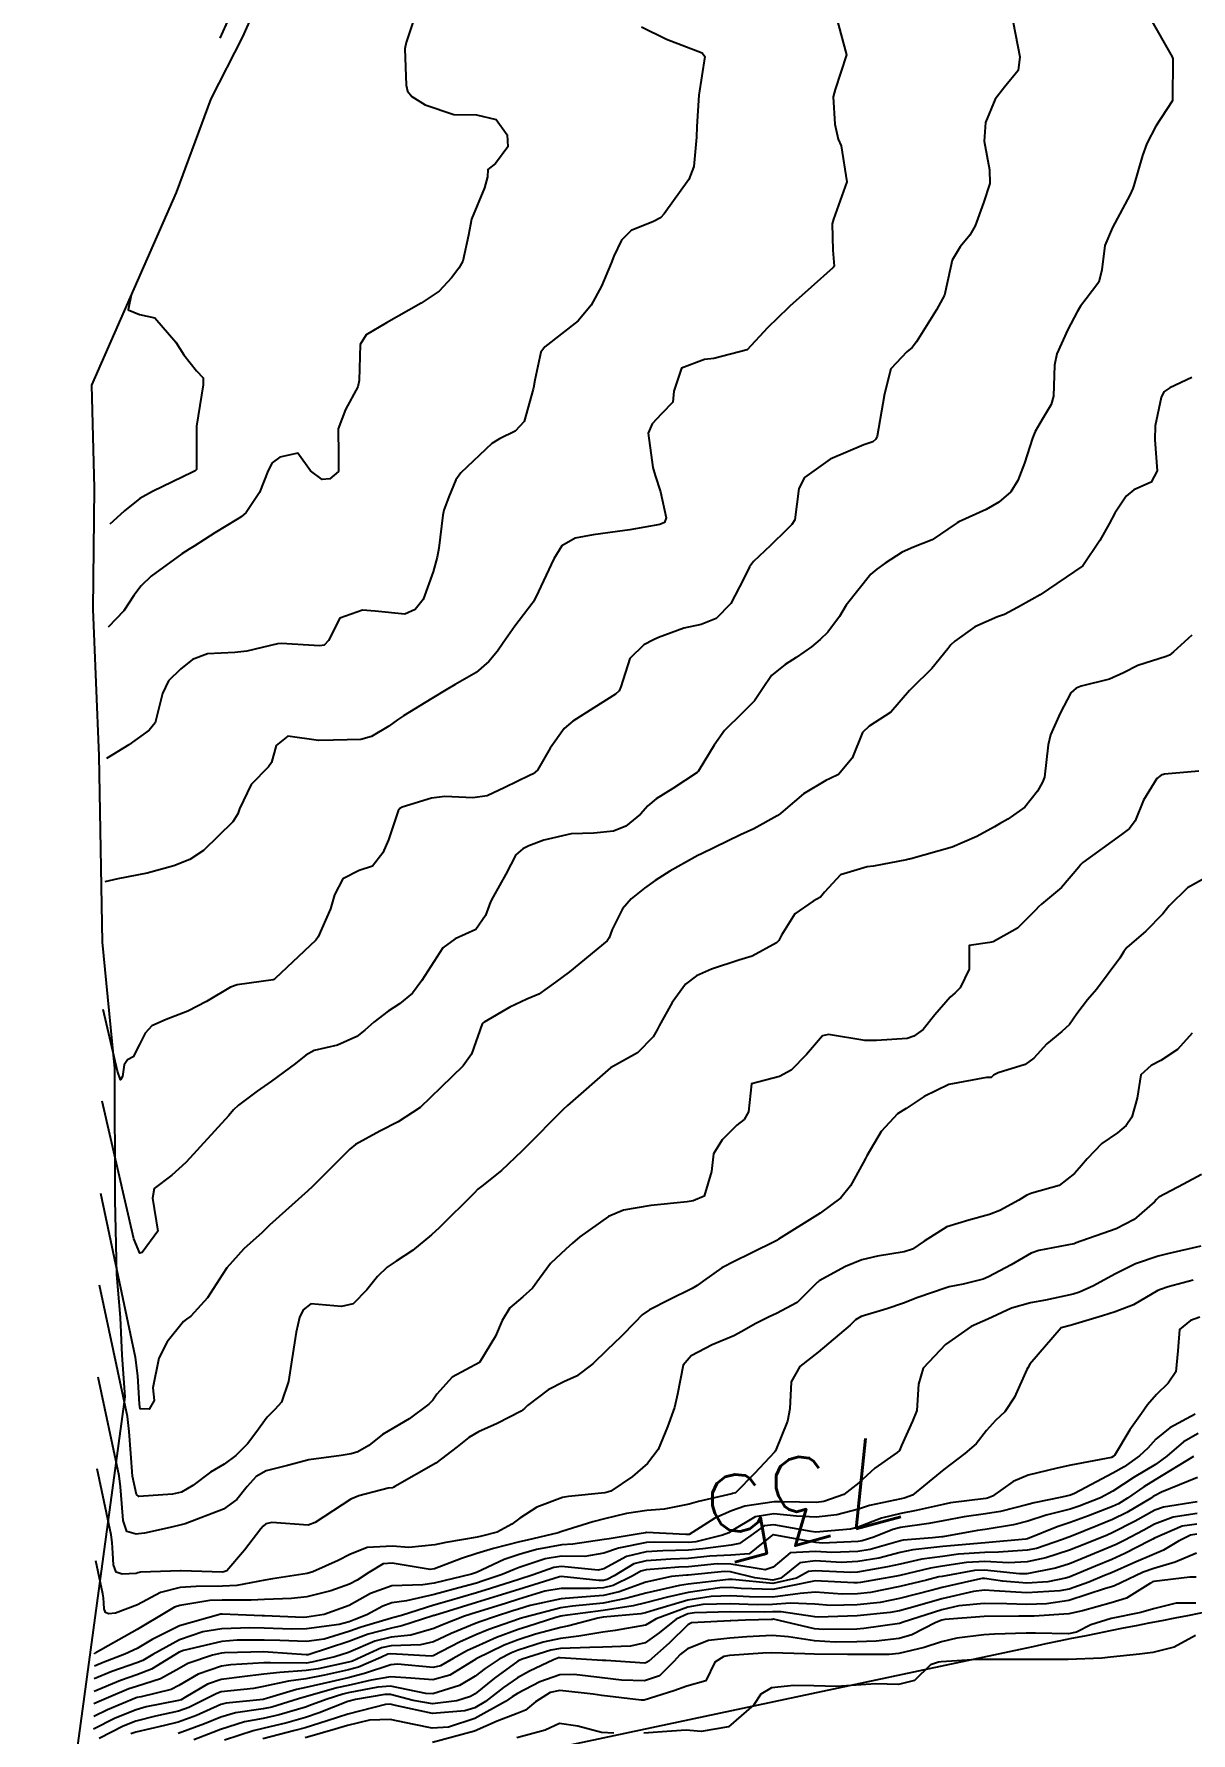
# Model space of a CAD drawing. Header units: metres. Extents: x 318500 to 325275, y 7408834 to 7428799.
# Drawn here: x 319963.8 to 320018.5, y 7412971.9 to 7413052.2 of the extents above; entities that cross this region are included whole.
import ezdxf
from ezdxf.enums import TextEntityAlignment as Align

# ---------------------------------------------------------------- set-up
doc = ezdxf.new("R2010")
doc.units = ezdxf.units.M
doc.header["$MEASUREMENT"] = 0
for name, color, linetype in [('Area', 45, 'Continuous'), ('Cotas', 45, 'Continuous'), ('Curvas de Nivel 1m', 11, 'Continuous'), ('Curvas de Nivel 5m', 15, 'Continuous'), ('Vias Secundárias', 230, 'Continuous')]:
    doc.layers.add(name, color=color, linetype=linetype)
doc.styles.add('Style-STANDARD', font='STANDARD.shx')

msp = doc.modelspace()

# ---------------------------------------------------------------- linework, layer by layer
at = {"layer": 'Area'}
msp.add_lwpolyline([(319963.842, 7412956.038), (319968.152, 7412987.823), (319968.017, 7412989.798), (319967.928, 7412991.576), (319967.764, 7412993.614), (319967.68, 7412997.126), (319967.671, 7413003.345), (319967.073, 7413009.306), (319966.921, 7413018.114), (319966.639, 7413025.038), (319966.71, 7413030.75), (319966.579, 7413035.619), (319970.577, 7413044.714), (319972.22, 7413049.149), (319973.712, 7413052.076), (319975.268, 7413055.59)], dxfattribs=at)
at = {"layer": 'Curvas de Nivel 1m', "flags": 128}
for points, elevation in [([(319972.64, 7413052.02), (319974.201, 7413055.486)], 747), ([(320016.55, 7413053.042), (320017.624, 7413051.128), (320017.653, 7413051.031), (320017.644, 7413049.088), (320017.627, 7413049.031), (320016.863, 7413047.858), (320016.427, 7413047.042), (320016.234, 7413046.472), (320015.82, 7413045.048), (320015.77, 7413044.917), (320015.636, 7413044.601), (320014.811, 7413043.062), (320014.454, 7413042.22), (320014.31, 7413041.069), (320014.164, 7413040.488), (320013.569, 7413039.701), (320013.297, 7413039.351), (320013.143, 7413039.086), (320012.702, 7413038.243), (320012.173, 7413037.101), (320012.068, 7413036.566), (320012.021, 7413035.102), (320011.909, 7413034.699), (320011.493, 7413034), (320011.162, 7413033.436), (320011.031, 7413033.114), (320010.647, 7413031.939), (320010.339, 7413031.121), (320009.999, 7413030.577), (320009.444, 7413030.092), (320008.838, 7413029.74), (320007.555, 7413029.158), (320007.468, 7413029.121), (320007.429, 7413029.091), (320006.28, 7413028.314), (320005.412, 7413027.963), (320004.871, 7413027.733), (320004.068, 7413027.203), (320003.675, 7413026.93), (320003.395, 7413026.695), (320002.229, 7413025.227), (320001.911, 7413024.693), (320001.361, 7413023.954), (320000.997, 7413023.603), (320000.58, 7413023.252), (319999.855, 7413022.749), (319999.337, 7413022.425), (319998.703, 7413021.902), (319998.267, 7413021.281), (319997.886, 7413020.713), (319997.308, 7413020.131), (319996.478, 7413019.302), (319995.986, 7413018.613), (319995.272, 7413017.443), (319995.223, 7413017.369), (319995.178, 7413017.321), (319994.037, 7413016.56), (319993.251, 7413016.083), (319992.849, 7413015.751), (319992.512, 7413015.357), (319991.819, 7413014.779), (319991.232, 7413014.546), (319990.302, 7413014.455), (319989.23, 7413014.425), (319987.936, 7413014.129), (319987.224, 7413013.858), (319986.937, 7413013.719), (319986.616, 7413013.436), (319986.136, 7413012.511), (319985.536, 7413011.447), (319985.416, 7413011.219), (319985.177, 7413010.572), (319984.716, 7413009.908), (319983.74, 7413009.471), (319983.156, 7413009.033), (319982.178, 7413007.494), (319981.73, 7413006.902), (319981.123, 7413006.389), (319980.584, 7413006.049), (319979.907, 7413005.522), (319979.484, 7413005.147), (319979.1, 7413004.842), (319978.19, 7413004.447), (319977.089, 7413004.19), (319976.683, 7413003.969), (319976.202, 7413003.573), (319975.071, 7413002.74), (319974.39, 7413002.273), (319973.513, 7413001.605), (319973.277, 7413001.379), (319973.045, 7413001.118), (319971.697, 7412999.63), (319971.375, 7412999.285), (319971.019, 7412998.891), (319970.357, 7412998.302), (319969.518, 7412997.662), (319969.436, 7412997.22), (319969.691, 7412995.659), (319968.96, 7412994.641), (319968.845, 7412994.61), (319968.566, 7412995.292), (319967.06, 7413001.79)], 743), ([(320010.113, 7413052.758), (320010.427, 7413051.123), (320010.349, 7413050.488), (320009.706, 7413049.698), (320009.26, 7413049.137), (320008.806, 7413048.021), (320008.746, 7413047.144), (320008.998, 7413045.792), (320009.019, 7413045.139), (320008.716, 7413044.229), (320008.313, 7413043.15), (320008.066, 7413042.7), (320007.605, 7413042.15), (320007.23, 7413041.531), (320007.149, 7413041.167), (320006.875, 7413039.866), (320006.489, 7413039.176), (320005.545, 7413037.668), (320005.337, 7413037.397), (320005.086, 7413037.195), (320004.334, 7413036.396), (320004.031, 7413035.205), (320003.955, 7413034.753), (320003.688, 7413033.208), (320003.625, 7413033.062), (320003.477, 7413032.937), (320003.06, 7413032.801), (320001.469, 7413032.117), (320000.259, 7413031.258), (319999.98, 7413030.734), (319999.791, 7413029.265), (319999.658, 7413029.035), (319999.423, 7413028.8), (319998.651, 7413028.038), (319997.844, 7413027.286), (319997.648, 7413027.037), (319997.392, 7413026.483), (319996.769, 7413025.299), (319996.077, 7413024.601), (319995.365, 7413024.312), (319994.549, 7413024.145), (319993.355, 7413023.697), (319993.119, 7413023.587), (319992.657, 7413023.357), (319992.003, 7413022.7), (319991.582, 7413021.367), (319991.499, 7413021.187), (319991.317, 7413021.029), (319990.303, 7413020.378), (319989.303, 7413019.743), (319988.891, 7413019.406), (319988.229, 7413018.473), (319987.631, 7413017.425), (319987.432, 7413017.263), (319987.266, 7413017.184), (319986.093, 7413016.606), (319985.252, 7413016.224), (319984.584, 7413016.126), (319983.251, 7413016.188), (319982.623, 7413016.116), (319981.243, 7413015.687), (319981.13, 7413015.623), (319981.056, 7413015.512), (319980.595, 7413014.147), (319980.331, 7413013.519), (319979.834, 7413012.9), (319979.207, 7413012.692), (319978.443, 7413012.3), (319978.044, 7413011.547), (319977.856, 7413010.874), (319977.277, 7413009.558), (319977.158, 7413009.407), (319975.246, 7413007.588), (319975.191, 7413007.538), (319975.139, 7413007.52), (319973.449, 7413007.285), (319973.126, 7413007.173), (319971.992, 7413006.5), (319971.114, 7413006.054), (319970.093, 7413005.655), (319969.418, 7413005.352), (319969.1, 7413005.007), (319968.824, 7413004.472), (319968.529, 7413003.882), (319968.269, 7413003.747), (319968.106, 7413003.512), (319968.029, 7413002.96), (319967.929, 7413002.808), (319967.793, 7413003.208), (319967.11, 7413006.13)], 744), ([(319992.55, 7413052.55), (319993.729, 7413051.97), (319995.424, 7413051.324), (319995.538, 7413051.142), (319995.264, 7413049.327), (319995.162, 7413047.844), (319995.151, 7413047.328), (319995.032, 7413045.946), (319994.792, 7413045.333), (319993.624, 7413043.713), (319993.446, 7413043.527), (319993.117, 7413043.355), (319992.058, 7413042.921), (319991.606, 7413042.462), (319991.25, 7413041.72), (319991.113, 7413041.377), (319990.666, 7413040.291), (319990.175, 7413039.391), (319989.553, 7413038.664), (319987.982, 7413037.423), (319987.791, 7413037.171), (319987.516, 7413035.852), (319987.45, 7413035.491), (319987.44, 7413035.431), (319987.013, 7413033.909), (319986.584, 7413033.439), (319985.834, 7413033.089), (319985.474, 7413032.862), (319984.01, 7413031.472), (319983.782, 7413031.148), (319983.443, 7413030.348), (319983.21, 7413029.707), (319983.157, 7413029.484), (319982.972, 7413027.921), (319982.89, 7413027.488), (319982.7, 7413026.797), (319982.229, 7413025.497), (319981.859, 7413025.016), (319981.369, 7413024.804), (319979.959, 7413024.936), (319979.372, 7413024.995), (319978.299, 7413024.613), (319977.763, 7413023.554), (319977.563, 7413023.34), (319977.346, 7413023.306), (319975.527, 7413023.408), (319975.347, 7413023.397), (319973.899, 7413023.047), (319973.341, 7413022.994), (319972.036, 7413022.933), (319971.335, 7413022.658), (319970.769, 7413022.208), (319970.2, 7413021.657), (319969.911, 7413021.061), (319969.563, 7413019.666), (319969.286, 7413019.317), (319968.327, 7413018.632), (319967.27, 7413017.98)], 746), ([(319981.739, 7413052.752), (319981.433, 7413051.805), (319981.366, 7413051.514), (319981.427, 7413049.789), (319981.493, 7413049.512), (319981.696, 7413049.25), (319982.327, 7413048.864), (319983.684, 7413048.406), (319984.752, 7413048.396), (319985.681, 7413048.168), (319986.209, 7413047.445), (319986.233, 7413046.873), (319985.65, 7413046.088), (319985.287, 7413045.814), (319985.274, 7413045.455), (319985.126, 7413044.949), (319984.514, 7413043.467), (319984.37, 7413042.708), (319984.116, 7413041.472), (319983.918, 7413041.142), (319983.578, 7413040.692), (319982.993, 7413040.064), (319982.137, 7413039.501), (319981.557, 7413039.169), (319980.503, 7413038.568), (319979.545, 7413037.993), (319979.253, 7413037.534), (319979.204, 7413035.845), (319979.147, 7413035.535), (319978.561, 7413034.477), (319978.21, 7413033.549), (319978.231, 7413032.312), (319978.229, 7413031.548), (319977.819, 7413031.19), (319977.454, 7413031.17), (319976.915, 7413031.568), (319976.304, 7413032.413), (319975.466, 7413032.224), (319975.102, 7413031.955), (319974.912, 7413031.595), (319974.499, 7413030.545), (319973.872, 7413029.606), (319973.641, 7413029.393), (319973.425, 7413029.266), (319972.392, 7413028.649), (319971.406, 7413028.011), (319971.177, 7413027.87), (319970.836, 7413027.648), (319969.384, 7413026.594), (319968.906, 7413026.146), (319968.567, 7413025.678), (319968.093, 7413024.953), (319967.35, 7413024.18)], 747), ([(319968.44, 7413039.87), (319968.299, 7413039.175), (319968.832, 7413038.96), (319969.547, 7413038.801), (319970.55, 7413037.655), (319970.928, 7413037.053), (319971.517, 7413036.303), (319971.839, 7413035.959), (319971.838, 7413035.635), (319971.526, 7413033.684), (319971.525, 7413033.639), (319971.53, 7413031.708), (319971.517, 7413031.639), (319971.496, 7413031.603), (319971.459, 7413031.578), (319971.333, 7413031.517), (319969.439, 7413030.596), (319968.848, 7413030.264), (319968.123, 7413029.683), (319967.763, 7413029.349), (319967.42, 7413029.05)], 748), ([(320018.565, 7413035.974), (320017.517, 7413035.497), (320017.236, 7413035.311), (320017.112, 7413035.034), (320016.826, 7413033.701), (320016.803, 7413033.037), (320016.925, 7413031.575), (320016.63, 7413031.038), (320015.824, 7413030.676), (320015.45, 7413030.374), (320014.917, 7413029.578), (320014.65, 7413029.062), (320014.207, 7413028.279), (320013.4, 7413027.08), (320011.386, 7413025.707), (320011.005, 7413025.493), (320010.322, 7413025.121), (320009.708, 7413024.793), (320009.373, 7413024.674), (320008.303, 7413024.209), (320007.356, 7413023.532), (320007.167, 7413023.349), (320007.028, 7413023.165), (320006.278, 7413022.233), (320005.322, 7413021.3), (320005.264, 7413021.247), (320005.22, 7413021.191), (320004.337, 7413020.173), (320003.303, 7413019.507), (320003.002, 7413019.214), (320002.512, 7413017.991), (320001.866, 7413017.231), (320001.473, 7413017.031), (320001.266, 7413016.945), (320000.204, 7413016.308), (319999.243, 7413015.493), (319999.122, 7413015.391), (319998.961, 7413015.273), (319997.862, 7413014.655), (319997.231, 7413014.379), (319995.382, 7413013.478), (319995.221, 7413013.396), (319995.072, 7413013.322), (319993.887, 7413012.662), (319993.203, 7413012.217), (319992.698, 7413011.855), (319992.06, 7413011.361), (319991.661, 7413010.887), (319991.168, 7413009.902), (319991.027, 7413009.507), (319990.928, 7413009.373), (319989.145, 7413007.898), (319988.49, 7413007.41), (319987.698, 7413006.855), (319987.128, 7413006.606), (319986.326, 7413006.234), (319985.111, 7413005.525), (319985.064, 7413005.497), (319985.026, 7413005.451), (319984.525, 7413004.022), (319984.117, 7413003.464), (319983.07, 7413002.446), (319982.086, 7413001.495), (319981.05, 7413000.812), (319980.184, 7413000.378), (319979.033, 7412999.744), (319978.769, 7412999.534), (319977.003, 7412997.764), (319976.785, 7412997.563), (319974.975, 7412995.942), (319974.802, 7412995.762), (319974.624, 7412995.593), (319973.752, 7412994.812), (319972.953, 7412993.924), (319972.747, 7412993.613), (319972.05, 7412992.506), (319971.248, 7412991.635), (319971.055, 7412991.501), (319970.916, 7412991.382), (319970.13, 7412990.423), (319969.737, 7412989.657), (319969.462, 7412988.247), (319969.522, 7412987.66), (319969.285, 7412987.242), (319968.864, 7412987.259), (319968.837, 7412987.488), (319968.757, 7412988.816), (319968.645, 7412989.683), (319967, 7412997.44)], 742), ([(320018.559, 7413023.815), (320017.7, 7413023.025), (320017.506, 7413022.869), (320017.347, 7413022.806), (320016.005, 7413022.378), (320015.335, 7413022.036), (320014.664, 7413021.726), (320013.325, 7413021.396), (320013.098, 7413021.309), (320012.841, 7413021.087), (320012.344, 7413020.128), (320011.885, 7413019.101), (320011.765, 7413018.631), (320011.593, 7413017.105), (320011.506, 7413016.867), (320011.26, 7413016.444), (320010.674, 7413015.691), (320009.856, 7413015.124), (320009.471, 7413014.895), (320009.236, 7413014.759), (320008.393, 7413014.304), (320007.226, 7413013.79), (320005.275, 7413013.244), (320005.22, 7413013.232), (320005.19, 7413013.221), (320005.069, 7413013.192), (320003.521, 7413012.901), (320003.215, 7413012.861), (320001.952, 7413012.486), (320001.196, 7413011.673), (320001.007, 7413011.428), (320000.672, 7413011.248), (319999.794, 7413010.648), (319999.166, 7413009.639), (319999.045, 7413009.388), (319998.931, 7413009.272), (319997.785, 7413008.652), (319997.152, 7413008.451), (319995.861, 7413008.023), (319995.144, 7413007.716), (319994.625, 7413007.328), (319994.002, 7413006.462), (319993.387, 7413005.346), (319993.293, 7413005.161), (319993.102, 7413004.829), (319992.37, 7413004.078), (319991.08, 7413003.37), (319989.062, 7413001.597), (319988.849, 7413001.403), (319987.032, 7412999.57), (319986.962, 7412999.499), (319986.898, 7412999.431), (319985.941, 7412998.516), (319985.005, 7412997.785), (319984.822, 7412997.633), (319984.645, 7412997.455), (319982.983, 7412995.812), (319982.634, 7412995.485), (319981.731, 7412994.737), (319980.961, 7412994.234), (319980.526, 7412993.945), (319980.079, 7412993.519), (319979.579, 7412992.885), (319978.93, 7412992.215), (319978.368, 7412992.099), (319976.93, 7412992.213), (319976.556, 7412991.935), (319976.387, 7412991.568), (319976.225, 7412990.886), (319976.024, 7412989.573), (319975.864, 7412988.555), (319975.532, 7412987.58), (319975.221, 7412987.228), (319974.859, 7412986.871), (319974.32, 7412986.123), (319973.935, 7412985.599), (319973.381, 7412985.055), (319972.826, 7412984.653), (319972.178, 7412984.261), (319971.356, 7412983.632), (319970.807, 7412983.329), (319970.395, 7412983.236), (319968.804, 7412983.118), (319968.691, 7412983.217), (319968.502, 7412984.085), (319968.415, 7412985.146), (319968.347, 7412986.19), (319968.259, 7412986.891), (319966.94, 7412993.1)], 741), ([(320019.21, 7413012.343), (320018.348, 7413011.867), (320017.495, 7413011.025), (320017.356, 7413010.859), (320017.184, 7413010.652), (320016.385, 7413009.825), (320015.494, 7413009.047), (320015.338, 7413008.868), (320015.155, 7413008.544), (320014.054, 7413007.066), (320013.622, 7413006.583), (320013.123, 7413005.915), (320012.777, 7413005.423), (320012.418, 7413005.09), (320011.702, 7413004.5), (320011.091, 7413003.825), (320010.679, 7413003.521), (320009.406, 7413003.127), (320009.185, 7413003.023), (320009.078, 7413002.916), (320008.854, 7413002.909), (320007.074, 7413002.587), (320005.902, 7413002.011), (320005.063, 7413001.441), (320004.906, 7413001.347), (320004.654, 7413001.194), (320003.882, 7413000.367), (320003.202, 7412999.208), (320003.145, 7412999.092), (320003.025, 7412998.878), (320002.435, 7412997.792), (320001.977, 7412997.225), (320000.993, 7412996.508), (319999.028, 7412995.269), (319999, 7412995.249), (319998.979, 7412995.236), (319997.674, 7412994.578), (319996.964, 7412994.244), (319996.343, 7412993.916), (319995.485, 7412993.312), (319995.178, 7412993.085), (319994.944, 7412992.946), (319993.862, 7412992.41), (319992.929, 7412991.937), (319992.576, 7412991.702), (319992.258, 7412991.357), (319991.597, 7412990.679), (319990.907, 7412990.03), (319990.254, 7412989.38), (319989.482, 7412988.8), (319988.887, 7412988.529), (319988.137, 7412988.156), (319987.171, 7412987.425), (319987.02, 7412987.276), (319986.866, 7412987.147), (319985.729, 7412986.569), (319984.851, 7412986.178), (319984.399, 7412985.904), (319983.845, 7412985.465), (319982.832, 7412984.694), (319980.901, 7412983.589), (319980.82, 7412983.54), (319980.798, 7412983.532), (319980.584, 7412983.512), (319979.193, 7412983.147), (319978.812, 7412983), (319977.128, 7412981.888), (319976.792, 7412981.772), (319975.09, 7412981.883), (319974.792, 7412981.825), (319974.667, 7412981.715), (319974.566, 7412981.592), (319973.789, 7412980.586), (319972.951, 7412979.608), (319972.814, 7412979.554), (319972.759, 7412979.551), (319970.796, 7412979.603), (319970.759, 7412979.604), (319968.879, 7412979.548), (319968.758, 7412979.519), (319968.667, 7412979.489), (319968.017, 7412979.448), (319967.726, 7412979.549), (319967.608, 7412979.898), (319967.566, 7412980.435), (319967.53, 7412980.948), (319967.487, 7412981.308), (319966.83, 7412984.42)], 739), ([(320018.578, 7413005.008), (320017.885, 7413004.232), (320017.09, 7413003.716), (320016.639, 7413003.482), (320016.15, 7413003.039), (320015.969, 7413001.941), (320015.73, 7413001.043), (320015.454, 7413000.646), (320015.049, 7413000.303), (320014.307, 7412999.795), (320013.609, 7412999.071), (320013.347, 7412998.753), (320013.019, 7412998.371), (320012.29, 7412997.812), (320011.005, 7412997.456), (320010.759, 7412997.357), (320010.383, 7412997.116), (320009.486, 7412996.635), (320008.993, 7412996.433), (320008.02, 7412996.174), (320006.987, 7412995.861), (320005.915, 7412995.176), (320005.355, 7412994.803), (320004.972, 7412994.677), (320003.698, 7412994.474), (320002.966, 7412994.295), (320002.197, 7412993.986), (320000.951, 7412993.306), (320000.913, 7412993.279), (320000.875, 7412993.241), (319999.909, 7412992.282), (319998.927, 7412991.758), (319998.586, 7412991.612), (319997.928, 7412991.28), (319997.287, 7412990.915), (319996.914, 7412990.713), (319995.889, 7412990.285), (319994.904, 7412989.769), (319994.528, 7412989.326), (319994.258, 7412987.95), (319994.115, 7412987.331), (319993.785, 7412986.407), (319993.343, 7412985.342), (319992.833, 7412984.673), (319992.128, 7412984.056), (319991.107, 7412983.367), (319990.881, 7412983.308), (319990.819, 7412983.299), (319989.098, 7412983.114), (319988.815, 7412983.066), (319987.604, 7412982.622), (319986.8, 7412982.101), (319986.424, 7412981.805), (319985.737, 7412981.441), (319984.997, 7412981.238), (319984.786, 7412981.202), (319983.305, 7412980.949), (319982.78, 7412980.84), (319981.563, 7412980.713), (319980.779, 7412980.765), (319979.587, 7412980.713), (319978.773, 7412980.383), (319978.215, 7412980.091), (319977.013, 7412979.556), (319976.759, 7412979.486), (319975.109, 7412979.23), (319974.754, 7412979.17), (319973.431, 7412978.922), (319972.749, 7412978.885), (319971.505, 7412978.873), (319970.748, 7412978.816), (319969.818, 7412978.579), (319968.735, 7412977.999), (319967.702, 7412977.615), (319967.368, 7412977.581), (319967.221, 7412977.631), (319967.162, 7412977.806), (319967.141, 7412978.081), (319967.122, 7412978.333), (319967.101, 7412978.516), (319966.77, 7412980.08)], 738), ([(320019.02, 7412998.326), (320018.157, 7412997.868), (320017.003, 7412997.252), (320016.89, 7412997.142), (320016.799, 7412997.032), (320015.826, 7412996.207), (320014.987, 7412995.771), (320013.051, 7412995.079), (320012.998, 7412995.061), (320012.98, 7412995.055), (320011.332, 7412994.748), (320010.973, 7412994.615), (320010.015, 7412994.068), (320008.956, 7412993.498), (320008.696, 7412993.392), (320007.747, 7412993.148), (320007.09, 7412993.016), (320006.947, 7412992.981), (320005.605, 7412992.515), (320004.936, 7412992.253), (320004.151, 7412991.979), (320002.926, 7412991.622), (320002.666, 7412991.472), (320002.413, 7412991.218), (320000.907, 7412989.933), (320000.028, 7412989.253), (319999.619, 7412988.53), (319999.555, 7412987.26), (319999.452, 7412986.67), (319998.88, 7412985.269), (319998.839, 7412985.216), (319997.897, 7412984.212), (319997, 7412983.288), (319996.855, 7412983.254), (319996.819, 7412983.245), (319995.239, 7412982.889), (319994.812, 7412982.758), (319993.627, 7412982.518), (319992.807, 7412982.461), (319991.844, 7412982.32), (319990.8, 7412982.059), (319990.259, 7412981.917), (319988.791, 7412981.466), (319988.747, 7412981.445), (319988.618, 7412981.403), (319987.153, 7412981.055), (319986.783, 7412980.972), (319985.552, 7412980.668), (319984.775, 7412980.428), (319984.042, 7412980.189), (319982.763, 7412979.696), (319982.569, 7412979.676), (319980.767, 7412979.969), (319980.346, 7412979.935), (319979.66, 7412979.521), (319979.12, 7412979.163), (319978.754, 7412978.97), (319977.868, 7412978.665), (319976.742, 7412978.381), (319976.015, 7412978.297), (319974.74, 7412978.256), (319974.109, 7412978.227), (319972.739, 7412978.226), (319972.157, 7412978.2), (319970.735, 7412977.967), (319970.49, 7412977.888), (319970.084, 7412977.65), (319968.722, 7412976.832), (319966.738, 7412975.717), (319966.72, 7412975.709), (319966.71, 7412975.73)], 737), ([(320018.979, 7412994.937), (320017.412, 7412994.585), (320016.972, 7412994.476), (320015.903, 7412994.103), (320014.959, 7412993.639), (320014.579, 7412993.432), (320013.919, 7412993.065), (320013.256, 7412992.765), (320012.944, 7412992.67), (320011.641, 7412992.398), (320010.937, 7412992.274), (320010.034, 7412992.018), (320008.926, 7412991.502), (320008.671, 7412991.387), (320008.126, 7412991.142), (320006.911, 7412990.303), (320005.855, 7412989.176), (320005.648, 7412988.419), (320005.564, 7412987.18), (320005.36, 7412986.685), (320004.845, 7412985.535), (320004.74, 7412985.292), (320004.629, 7412985.192), (320003.576, 7412984.459), (320002.826, 7412983.762), (320002.115, 7412983.221), (320001.166, 7412982.883), (320000.814, 7412982.836), (319999.219, 7412982.859), (319998.814, 7412982.859), (319997.432, 7412982.663), (319996.807, 7412982.449), (319996.016, 7412982.088), (319994.798, 7412981.32), (319994.647, 7412981.322), (319992.791, 7412981.411), (319992.736, 7412981.405), (319992.443, 7412981.353), (319991.028, 7412981.126), (319990.786, 7412981.081), (319989.301, 7412980.873), (319988.782, 7412980.834), (319987.587, 7412980.609), (319986.774, 7412980.385), (319986.063, 7412980.145), (319984.761, 7412979.53), (319984.706, 7412979.505), (319984.525, 7412979.454), (319982.755, 7412979.026), (319982.218, 7412978.952), (319980.754, 7412978.906), (319979.738, 7412978.532), (319978.744, 7412977.969), (319977.549, 7412977.548), (319976.729, 7412977.412), (319976.57, 7412977.403), (319974.729, 7412977.482), (319974.627, 7412977.489), (319972.73, 7412977.566), (319972.678, 7412977.559), (319970.724, 7412977.008), (319969.434, 7412976.37), (319968.713, 7412975.945), (319968.138, 7412975.669), (319967.118, 7412975.27), (319966.7, 7412975.1)], 736), ([(320018.929, 7412991.585), (320018.499, 7412991.434), (320017.972, 7412991.014), (320017.9, 7412990.005), (320017.803, 7412989.016), (320017.434, 7412988.48), (320016.884, 7412987.931), (320016.464, 7412987.446), (320016.187, 7412987.037), (320015.631, 7412986.27), (320014.902, 7412985.049), (320014.869, 7412985.02), (320014.84, 7412985.002), (320014.756, 7412984.968), (320012.835, 7412984.602), (320012.202, 7412984.458), (320010.83, 7412984.132), (320010.119, 7412983.825), (320009.139, 7412983.127), (320008.904, 7412983.044), (320008.818, 7412983.028), (320007.156, 7412982.814), (320006.814, 7412982.747), (320005.538, 7412982.45), (320004.807, 7412982.32), (320003.901, 7412982.101), (320002.797, 7412981.675), (320002.432, 7412981.579), (320000.793, 7412981.439), (320000.575, 7412981.462), (319998.798, 7412981.784), (319998.342, 7412981.729), (319997.725, 7412981.281), (319997.177, 7412980.893), (319996.783, 7412980.821), (319995.447, 7412980.643), (319994.779, 7412980.577), (319993.559, 7412980.558), (319992.777, 7412980.511), (319991.849, 7412980.284), (319990.765, 7412979.703), (319990.499, 7412979.639), (319988.766, 7412979.806), (319988.407, 7412979.763), (319987.43, 7412979.42), (319986.758, 7412979.194), (319985.424, 7412978.772), (319984.751, 7412978.564), (319983.469, 7412978.191), (319982.745, 7412977.988), (319981.208, 7412977.503), (319980.851, 7412977.396), (319980.738, 7412977.368), (319979.311, 7412976.944), (319978.728, 7412976.739), (319977.558, 7412976.383), (319976.717, 7412976.274), (319975.454, 7412976.31), (319974.718, 7412976.336), (319973.448, 7412976.333), (319972.717, 7412976.266), (319970.915, 7412975.84), (319970.711, 7412975.769), (319970.493, 7412975.642), (319969.393, 7412974.96), (319968.696, 7412974.695), (319967.929, 7412974.434), (319966.68, 7412973.91)], 734), ([(320018.722, 7412987.002), (320017.512, 7412986.368), (320016.852, 7412985.822), (320016.477, 7412985.402), (320016.091, 7412985.037), (320015.356, 7412984.523), (320014.832, 7412984.215), (320013.011, 7412983.267), (320012.821, 7412983.186), (320012.409, 7412983.086), (320011.108, 7412982.813), (320010.814, 7412982.741), (320009.514, 7412982.418), (320008.808, 7412982.3), (320007.796, 7412982.154), (320006.802, 7412981.972), (320006.126, 7412981.844), (320004.797, 7412981.651), (320004.43, 7412981.559), (320003.528, 7412981.203), (320002.976, 7412981.019), (320002.787, 7412980.989), (320001.102, 7412980.918), (320000.786, 7412980.943), (319999.036, 7412981.266), (319998.791, 7412981.311), (319998.753, 7412981.308), (319998.71, 7412981.271), (319997.643, 7412980.415), (319996.776, 7412980.344), (319995.784, 7412980.296), (319994.773, 7412980.193), (319993.944, 7412980.16), (319992.771, 7412980.085), (319992.193, 7412979.932), (319991.254, 7412979.365), (319990.932, 7412979.194), (319990.758, 7412979.153), (319990.533, 7412979.149), (319988.759, 7412979.335), (319988.684, 7412979.326), (319986.753, 7412978.729), (319985.771, 7412978.419), (319984.747, 7412978.104), (319982.765, 7412977.504), (319982.74, 7412977.495), (319982.693, 7412977.481), (319981.232, 7412977.003), (319980.731, 7412976.899), (319979.638, 7412976.609), (319978.721, 7412976.27), (319976.794, 7412975.641), (319976.711, 7412975.635), (319974.904, 7412975.77), (319974.712, 7412975.78), (319972.84, 7412975.738), (319972.711, 7412975.721), (319972.282, 7412975.616), (319971.112, 7412975.226), (319970.7, 7412975.001), (319969.829, 7412974.513), (319968.687, 7412974.148), (319968.322, 7412974.029), (319967.478, 7412973.678), (319966.922, 7412973.44), (319966.67, 7412973.32)], 733), ([(320018.856, 7412986.092), (320018.161, 7412985.699), (320017.382, 7412985.022), (320016.836, 7412984.636), (320015.836, 7412984.034), (320014.823, 7412983.366), (320014.248, 7412983.059), (320013.231, 7412982.657), (320012.812, 7412982.526), (320011.669, 7412982.235), (320010.803, 7412981.956), (320010.139, 7412981.778), (320008.797, 7412981.567), (320008.425, 7412981.507), (320006.791, 7412981.22), (320006.74, 7412981.211), (320006.302, 7412981.167), (320004.925, 7412981.051), (320004.787, 7412981.023), (320003.364, 7412980.621), (320002.78, 7412980.521), (320001.54, 7412980.467), (320000.779, 7412980.518), (319999.575, 7412980.461), (319998.768, 7412979.785), (319998.392, 7412979.648), (319996.77, 7412979.929), (319996.129, 7412979.94), (319994.767, 7412979.8), (319994.319, 7412979.774), (319992.765, 7412979.657), (319992.521, 7412979.595), (319992.105, 7412979.357), (319991.214, 7412978.907), (319990.754, 7412978.798), (319990.142, 7412978.768), (319988.754, 7412978.777), (319987.985, 7412978.644), (319986.748, 7412978.261), (319986.118, 7412978.064), (319984.742, 7412977.64), (319984.181, 7412977.458), (319983.145, 7412977.063), (319982.731, 7412976.884), (319981.649, 7412976.573), (319980.724, 7412976.469), (319979.955, 7412976.284), (319978.713, 7412975.755), (319978.065, 7412975.54), (319976.977, 7412975.285), (319976.705, 7412975.252), (319975.016, 7412975.266), (319974.705, 7412975.254), (319973.144, 7412975.162), (319972.702, 7412975.098), (319971.602, 7412974.72), (319970.688, 7412974.19), (319970.32, 7412974.009), (319968.909, 7412973.658), (319968.719, 7412973.62), (319968.679, 7412973.608), (319967.312, 7412973.039), (319966.67, 7412972.72)], 732), ([(320018.636, 7412985.003), (320016.829, 7412983.91), (320016.288, 7412983.573), (320015.516, 7412983.043), (320015.089, 7412982.774), (320014.814, 7412982.643), (320013.675, 7412982.199), (320012.802, 7412981.894), (320012.197, 7412981.692), (320010.79, 7412981.121), (320010.719, 7412981.111), (320008.967, 7412980.949), (320008.787, 7412980.936), (320007.151, 7412980.788), (320006.784, 7412980.749), (320005.37, 7412980.592), (320004.779, 7412980.475), (320003.765, 7412980.21), (320002.773, 7412980.044), (320001.989, 7412980.005), (320000.773, 7412980.077), (320000.033, 7412979.989), (319999.138, 7412979.264), (319998.759, 7412979.165), (319997.904, 7412979.279), (319996.764, 7412979.565), (319996.479, 7412979.579), (319994.761, 7412979.402), (319994.686, 7412979.396), (319993.973, 7412979.332), (319992.757, 7412979.064), (319991.501, 7412978.614), (319990.751, 7412978.443), (319989.733, 7412978.368), (319988.749, 7412978.29), (319987.291, 7412977.967), (319986.744, 7412977.798), (319986.465, 7412977.711), (319985.607, 7412977.441), (319984.964, 7412977.22), (319984.735, 7412977.133), (319983.554, 7412976.641), (319982.722, 7412976.255), (319982.103, 7412976.105), (319980.718, 7412976.069), (319980.261, 7412975.97), (319979.3, 7412975.524), (319978.89, 7412975.345), (319978.706, 7412975.294), (319977.276, 7412974.977), (319976.7, 7412974.891), (319975.461, 7412974.809), (319974.697, 7412974.72), (319973.686, 7412974.604), (319972.693, 7412974.48), (319972.05, 7412974.26), (319971.004, 7412973.635), (319970.798, 7412973.518), (319970.678, 7412973.484), (319969.151, 7412973.177), (319968.671, 7412973.048), (319967.686, 7412972.653), (319966.66, 7412972.13)], 731), ([(320018.818, 7412982.86), (320017.216, 7412982.622), (320016.812, 7412982.477), (320015.886, 7412981.957), (320014.795, 7412981.401), (320014.554, 7412981.293), (320013.981, 7412981.062), (320013.141, 7412980.718), (320012.782, 7412980.577), (320011.66, 7412980.214), (320010.774, 7412980.031), (320009.902, 7412979.99), (320008.774, 7412980.043), (320007.917, 7412979.999), (320006.77, 7412979.826), (320006.21, 7412979.727), (320004.763, 7412979.393), (320004.596, 7412979.358), (320003.703, 7412979.201), (320002.906, 7412979.061), (320002.758, 7412979.045), (320002.587, 7412979.042), (320000.759, 7412979.128), (320000.62, 7412979.103), (319998.755, 7412978.723), (319997.262, 7412978.777), (319996.755, 7412978.819), (319996.256, 7412978.798), (319994.753, 7412978.586), (319993.78, 7412978.364), (319992.747, 7412978.091), (319992.152, 7412977.95), (319990.744, 7412977.734), (319988.824, 7412977.482), (319988.741, 7412977.467), (319988.498, 7412977.404), (319987.176, 7412976.98), (319986.731, 7412976.836), (319985.706, 7412976.46), (319984.719, 7412976.019), (319984.335, 7412975.837), (319983.659, 7412975.466), (319983.059, 7412975.12), (319982.703, 7412975.039), (319981.017, 7412975.194), (319980.705, 7412975.161), (319979.464, 7412974.753), (319978.695, 7412974.558), (319977.864, 7412974.371), (319976.688, 7412974.097), (319976.25, 7412974.001), (319974.838, 7412973.578), (319974.719, 7412973.54), (319974.679, 7412973.533), (319972.921, 7412973.362), (319972.675, 7412973.293), (319971.527, 7412972.767), (319970.662, 7412972.455), (319970.009, 7412972.297), (319968.655, 7412971.989), (319968.415, 7412971.902)], 729), ([(320018.81, 7412982.319), (320017.674, 7412982.15), (320016.802, 7412981.805), (320016.298, 7412981.534), (320015.36, 7412981.044), (320014.984, 7412980.851), (320014.786, 7412980.765), (320013.577, 7412980.269), (320012.773, 7412979.945), (320012.119, 7412979.741), (320010.765, 7412979.472), (320010.413, 7412979.466), (320008.768, 7412979.632), (320008.288, 7412979.617), (320006.763, 7412979.343), (320006.608, 7412979.316), (320006.014, 7412979.171), (320004.757, 7412978.864), (320003.367, 7412978.591), (320002.753, 7412978.523), (320002.039, 7412978.507), (320000.754, 7412978.593), (320000.046, 7412978.543), (319998.751, 7412978.371), (319997.649, 7412978.383), (319996.751, 7412978.433), (319995.847, 7412978.4), (319994.749, 7412978.224), (319993.147, 7412977.747), (319992.743, 7412977.622), (319992.515, 7412977.58), (319990.74, 7412977.411), (319990.483, 7412977.374), (319989.115, 7412977.013), (319988.733, 7412976.929), (319987.537, 7412976.608), (319986.724, 7412976.347), (319986.062, 7412976.095), (319984.735, 7412975.45), (319984.719, 7412975.44), (319983.489, 7412974.677), (319982.695, 7412974.452), (319981.659, 7412974.532), (319980.696, 7412974.605), (319979.77, 7412974.437), (319978.69, 7412974.196), (319978.15, 7412974.076), (319976.681, 7412973.659), (319976.606, 7412973.636), (319976.34, 7412973.563), (319975.077, 7412973.173), (319974.673, 7412973.091), (319973.369, 7412972.9), (319972.666, 7412972.694), (319971.908, 7412972.375), (319970.654, 7412971.916)], 728), ([(320018.802, 7412981.815), (320018.1, 7412981.711), (320016.792, 7412981.154), (320016.711, 7412981.111), (320016.563, 7412981.032), (320015.4, 7412980.425), (320014.776, 7412980.144), (320014.008, 7412979.825), (320012.763, 7412979.305), (320012.592, 7412979.253), (320011.758, 7412979.095), (320010.759, 7412979.017), (320009.606, 7412979.122), (320008.762, 7412979.24), (320008.655, 7412979.238), (320008.147, 7412979.139), (320006.757, 7412978.821), (320006.281, 7412978.693), (320004.751, 7412978.295), (320003.832, 7412978.116), (320002.748, 7412978), (320001.487, 7412977.968), (320000.748, 7412978.029), (319999.57, 7412978.08), (319998.747, 7412978.02), (319998.017, 7412978.007), (319996.748, 7412978.047), (319995.449, 7412978.011), (319994.746, 7412977.891), (319993.247, 7412977.342), (319992.934, 7412977.15), (319992.735, 7412977.036), (319991.307, 7412976.789), (319990.73, 7412976.703), (319989.593, 7412976.521), (319988.725, 7412976.412), (319987.9, 7412976.235), (319986.716, 7412975.857), (319986.407, 7412975.741), (319985.829, 7412975.439), (319985.161, 7412974.986), (319984.698, 7412974.631), (319983.958, 7412974.194), (319982.685, 7412973.794), (319982.36, 7412973.81), (319980.69, 7412974.152), (319980.089, 7412974.109), (319978.685, 7412973.838), (319978.432, 7412973.786), (319977.694, 7412973.545), (319976.961, 7412973.271), (319976.674, 7412973.172), (319975.434, 7412972.807), (319974.666, 7412972.634), (319973.79, 7412972.466), (319972.658, 7412972.116), (319972.295, 7412971.976), (319971.393, 7412971.629)], 727), ([(320018.795, 7412981.337), (320018.5, 7412981.299), (320017.924, 7412981.013), (320017.22, 7412980.587), (320016.781, 7412980.399), (320015.824, 7412979.99), (320014.767, 7412979.517), (320014.437, 7412979.383), (320013.688, 7412979.066), (320012.757, 7412978.744), (320012.325, 7412978.656), (320010.755, 7412978.563), (320009.213, 7412978.668), (320008.756, 7412978.689), (320008.243, 7412978.626), (320006.751, 7412978.284), (320005.489, 7412977.92), (320004.745, 7412977.715), (320004.303, 7412977.635), (320002.743, 7412977.479), (320000.922, 7412977.417), (320000.742, 7412977.436), (319999.158, 7412977.678), (319998.744, 7412977.668), (319998.364, 7412977.653), (319996.744, 7412977.664), (319995.055, 7412977.627), (319994.743, 7412977.576), (319994.185, 7412977.328), (319993.393, 7412976.677), (319992.723, 7412976.208), (319992.029, 7412976.049), (319990.72, 7412976.003), (319990.118, 7412975.98), (319988.718, 7412975.939), (319988.261, 7412975.863), (319986.914, 7412975.427), (319986.769, 7412975.369), (319986.709, 7412975.334), (319985.602, 7412974.531), (319984.685, 7412973.799), (319984.466, 7412973.67), (319983.822, 7412973.463), (319982.678, 7412973.32), (319981.766, 7412973.489), (319980.684, 7412973.767), (319980.424, 7412973.764), (319979.04, 7412973.525), (319978.679, 7412973.433), (319977.322, 7412972.899), (319976.667, 7412972.68), (319975.798, 7412972.434), (319974.659, 7412972.16), (319974.194, 7412972.05), (319972.843, 7412971.607)], 726), ([(320018.765, 7412979.315), (320018.464, 7412979.305), (320016.761, 7412979.107), (320016.702, 7412979.089), (320016.599, 7412979.032), (320015.474, 7412978.321), (320014.75, 7412978.088), (320013.388, 7412977.712), (320012.745, 7412977.571), (320011.104, 7412977.465), (320010.744, 7412977.463), (320010.391, 7412977.466), (320008.743, 7412977.444), (320006.89, 7412977.307), (320006.741, 7412977.279), (320006.458, 7412977.164), (320005.328, 7412976.584), (320004.728, 7412976.409), (320003.643, 7412976.284), (320002.726, 7412976.249), (320001.709, 7412976.241), (320000.726, 7412976.298), (319999.5, 7412976.487), (319998.729, 7412976.545), (319997.527, 7412976.483), (319996.727, 7412976.432), (319995.721, 7412976.309), (319994.719, 7412975.924), (319994.38, 7412975.66), (319994.076, 7412975.33), (319993.399, 7412974.64), (319992.696, 7412974.416), (319991.602, 7412974.45), (319990.698, 7412974.55), (319989.373, 7412974.717), (319988.699, 7412974.694), (319987.747, 7412974.361), (319986.686, 7412973.82), (319986.445, 7412973.662), (319986.122, 7412973.428), (319984.672, 7412972.627), (319983.426, 7412972.227), (319982.667, 7412972.18), (319981.816, 7412972.341), (319980.671, 7412972.581), (319979.699, 7412972.548), (319978.662, 7412972.307), (319978.071, 7412972.127), (319976.652, 7412971.714)], 724), ([(320018.751, 7412978.072), (320017.812, 7412978.076), (320016.748, 7412977.814), (320016.144, 7412977.638), (320014.743, 7412977.35), (320013.791, 7412977.064), (320013.104, 7412976.705), (320012.733, 7412976.635), (320011.177, 7412976.66), (320010.733, 7412976.655), (320009.24, 7412976.617), (320008.732, 7412976.578), (320007.447, 7412976.431), (320006.726, 7412976.258), (320005.911, 7412975.983), (320004.718, 7412975.699), (320004.251, 7412975.66), (320002.717, 7412975.651), (320002.284, 7412975.649), (320000.716, 7412975.665), (320000.276, 7412975.687), (319998.717, 7412975.734), (319998.278, 7412975.712), (319996.715, 7412975.607), (319996.446, 7412975.562), (319996.018, 7412975.3), (319995.592, 7412974.412), (319994.693, 7412974.162), (319994.086, 7412973.932), (319992.682, 7412973.496), (319992.529, 7412973.495), (319990.685, 7412973.723), (319990.275, 7412973.787), (319988.688, 7412973.961), (319988.236, 7412973.858), (319987.535, 7412973.411), (319987.066, 7412973.026), (319986.675, 7412972.874), (319985.737, 7412972.5), (319984.666, 7412972.03), (319982.674, 7412971.494)], 723), ([(320018.733, 7412976.547), (320017.731, 7412976.009), (320016.721, 7412975.743), (320016.078, 7412975.678), (320014.717, 7412975.53), (320014.299, 7412975.474), (320012.715, 7412975.417), (320012.377, 7412975.423), (320010.715, 7412975.417), (320010.411, 7412975.417), (320008.714, 7412975.424), (320008.431, 7412975.418), (320006.712, 7412975.312), (320006.58, 7412975.293), (320006.216, 7412975.167), (320005.449, 7412974.428), (320004.696, 7412974.244), (320003.63, 7412974.267), (320002.695, 7412974.208), (320001.769, 7412974.149), (320000.694, 7412974.182), (319999.756, 7412974.192), (319998.692, 7412974.08), (319998.188, 7412973.774), (319997.862, 7412973.278), (319996.669, 7412972.235), (319995.368, 7412972.01), (319994.668, 7412972.084), (319993.962, 7412972.032), (319992.666, 7412971.938)], 722), ([(319991.241, 7412971.937), (319990.666, 7412971.975), (319989.549, 7412972.267), (319988.67, 7412972.399), (319987.996, 7412972.077), (319986.663, 7412971.718)], 722)]:
    msp.add_lwpolyline(points, dxfattribs=dict(at, elevation=elevation))
at = {"layer": 'Curvas de Nivel 5m', "flags": 128}
for points, elevation in [([(320001.747, 7413053.031), (320002.242, 7413051.232), (320001.703, 7413049.586), (320001.603, 7413049.241), (320001.681, 7413047.951), (320001.851, 7413047.237), (320001.98, 7413046.92), (320002.251, 7413045.231), (320001.622, 7413043.461), (320001.561, 7413043.241), (320001.601, 7413041.994), (320001.649, 7413041.239), (320001.631, 7413041.198), (320001.589, 7413041.156), (320000.575, 7413040.255), (319999.561, 7413039.354), (319999.521, 7413039.31), (319999.477, 7413039.271), (319998.5, 7413038.331), (319997.54, 7413037.29), (319995.972, 7413036.875), (319995.533, 7413036.83), (319994.436, 7413036.426), (319994.084, 7413035.341), (319994.026, 7413034.819), (319993.494, 7413034.268), (319993.055, 7413033.786), (319992.861, 7413033.356), (319993.084, 7413031.734), (319993.199, 7413031.353), (319993.449, 7413030.586), (319993.725, 7413029.346), (319993.635, 7413029.139), (319993.425, 7413029.031), (319991.995, 7413028.791), (319991.42, 7413028.709), (319990.262, 7413028.543), (319989.415, 7413028.396), (319988.792, 7413028.027), (319988.409, 7413027.415), (319987.565, 7413025.611), (319987.471, 7413025.429), (319987.433, 7413025.375), (319987.378, 7413025.308), (319986.562, 7413024.238), (319986.013, 7413023.443), (319985.743, 7413023.047), (319985.337, 7413022.559), (319984.737, 7413022.051), (319983.747, 7413021.474), (319983.318, 7413021.232), (319982.637, 7413020.814), (319981.305, 7413019.996), (319981.014, 7413019.802), (319980.612, 7413019.517), (319979.796, 7413019.022), (319979.29, 7413018.884), (319977.996, 7413018.843), (319977.289, 7413018.841), (319975.835, 7413019.039), (319975.285, 7413018.592), (319975.064, 7413017.801), (319974.924, 7413017.593), (319974.109, 7413016.75), (319973.559, 7413015.607), (319973.475, 7413015.371), (319973.234, 7413014.986), (319971.856, 7413013.63), (319971.206, 7413013.204), (319970.457, 7413012.906), (319969.199, 7413012.561), (319967.803, 7413012.291), (319967.19, 7413012.16)], 745), ([(320018.891, 7413017.391), (320017.273, 7413017.248), (320017.105, 7413017.2), (320016.91, 7413017.034), (320016.273, 7413016.021), (320015.88, 7413015.044), (320015.612, 7413014.67), (320015.233, 7413014.389), (320013.414, 7413013.077), (320013.315, 7413012.982), (320013.217, 7413012.847), (320012.401, 7413011.893), (320011.459, 7413011.106), (320011.317, 7413010.979), (320011.186, 7413010.827), (320010.323, 7413009.968), (320009.163, 7413009.318), (320009.011, 7413009.283), (320008.031, 7413009.147), (320008.031, 7413008.029), (320007.609, 7413007.153), (320007.374, 7413006.919), (320007.133, 7413006.707), (320006.419, 7413005.872), (320005.87, 7413005.179), (320005.429, 7413004.861), (320005.104, 7413004.761), (320003.653, 7413004.653), (320003.102, 7413004.66), (320001.394, 7413004.948), (320001.105, 7413004.877), (320000.345, 7413003.997), (319999.623, 7413003.262), (319999.077, 7413002.955), (319997.749, 7413002.607), (319997.613, 7413001.284), (319997.407, 7413000.934), (319997.05, 7413000.655), (319996.371, 7412999.969), (319995.955, 7412999.306), (319995.853, 7412998.472), (319995.518, 7412997.312), (319994.998, 7412997.083), (319994.708, 7412997.035), (319992.995, 7412996.861), (319991.708, 7412996.647), (319990.99, 7412996.351), (319989.638, 7412995.39), (319989.286, 7412995.085), (319988.971, 7412994.81), (319988.248, 7412994.123), (319987.733, 7412993.418), (319987.405, 7412992.961), (319986.937, 7412992.556), (319986.331, 7412992.034), (319985.962, 7412991.44), (319985.655, 7412990.7), (319984.9, 7412989.45), (319983.605, 7412988.754), (319982.877, 7412987.958), (319982.689, 7412987.667), (319982.499, 7412987.486), (319981.565, 7412986.794), (319980.853, 7412986.359), (319980.311, 7412986.053), (319979.666, 7412985.522), (319979.14, 7412985.224), (319978.836, 7412985.136), (319978.354, 7412985.059), (319976.829, 7412984.854), (319975.819, 7412984.581), (319974.821, 7412984.324), (319974.347, 7412984.065), (319973.917, 7412983.599), (319973.424, 7412982.984), (319972.799, 7412982.523), (319970.988, 7412981.833), (319970.791, 7412981.775), (319970.273, 7412981.648), (319969.068, 7412981.383), (319968.785, 7412981.352), (319968.675, 7412981.341), (319968.231, 7412981.471), (319968.055, 7412981.992), (319967.99, 7412982.79), (319967.939, 7412983.574), (319967.873, 7412984.099), (319966.88, 7412988.76)], 740), ([(320018.627, 7412993.333), (320017.437, 7412993.023), (320017.071, 7412992.905), (320016.947, 7412992.843), (320015.8, 7412992.179), (320014.932, 7412991.842), (320014.333, 7412991.655), (320012.922, 7412991.229), (320012.803, 7412991.2), (320012.38, 7412991.088), (320010.903, 7412989.376), (320010.809, 7412989.203), (320010.767, 7412989.111), (320010.185, 7412987.812), (320009.715, 7412987.122), (320009.282, 7412986.708), (320008.857, 7412986.233), (320008.374, 7412985.61), (320007.837, 7412985.145), (320006.832, 7412984.394), (320005.355, 7412983.182), (320004.97, 7412983.035), (320004.817, 7412983.005), (320003.33, 7412982.687), (320002.81, 7412982.527), (320001.779, 7412982.252), (320000.804, 7412982.144), (319999.869, 7412982.189), (319998.805, 7412982.297), (319997.925, 7412982.157), (319996.793, 7412981.482), (319996.678, 7412981.405), (319996.374, 7412981.296), (319995.118, 7412980.982), (319994.784, 7412980.952), (319993.166, 7412980.962), (319992.784, 7412980.944), (319991.461, 7412980.682), (319990.776, 7412980.442), (319989.874, 7412980.283), (319988.773, 7412980.296), (319988.004, 7412980.179), (319986.765, 7412979.758), (319986.528, 7412979.668), (319985.965, 7412979.438), (319985.077, 7412979.127), (319984.756, 7412979.025), (319984.156, 7412978.861), (319982.75, 7412978.496), (319981.44, 7412978.193), (319980.746, 7412978.091), (319980.327, 7412977.931), (319979.575, 7412977.522), (319978.974, 7412977.29), (319978.735, 7412977.204), (319978.272, 7412977.076), (319976.723, 7412976.861), (319976.009, 7412976.854), (319974.723, 7412976.903), (319974.043, 7412976.917), (319972.723, 7412976.87), (319971.823, 7412976.725), (319970.717, 7412976.355), (319969.454, 7412975.653), (319968.986, 7412975.377), (319968.704, 7412975.261), (319967.525, 7412974.85), (319966.69, 7412974.51)], 735), ([(320018.83, 7412984.021), (320017.12, 7412983.323), (320016.821, 7412983.171), (320016.735, 7412983.117), (320016.603, 7412983.032), (320015.484, 7412982.369), (320014.805, 7412982.028), (320014.116, 7412981.744), (320012.792, 7412981.212), (320012.696, 7412981.176), (320012.45, 7412981.085), (320011.219, 7412980.668), (320010.782, 7412980.579), (320009.421, 7412980.483), (320008.78, 7412980.476), (320007.536, 7412980.391), (320006.777, 7412980.292), (320005.796, 7412980.153), (320004.771, 7412979.929), (320004.175, 7412979.79), (320002.765, 7412979.55), (320002.444, 7412979.536), (320000.766, 7412979.615), (320000.439, 7412979.57), (319999.872, 7412979.253), (319998.757, 7412979.002), (319996.857, 7412979.191), (319996.759, 7412979.205), (319996.665, 7412979.198), (319994.757, 7412978.977), (319994.341, 7412978.911), (319992.752, 7412978.555), (319991.815, 7412978.294), (319990.747, 7412978.087), (319989.296, 7412977.942), (319988.745, 7412977.863), (319987.053, 7412977.425), (319986.815, 7412977.353), (319986.738, 7412977.325), (319985.341, 7412976.834), (319984.727, 7412976.584), (319983.952, 7412976.231), (319982.712, 7412975.599), (319982.613, 7412975.58), (319980.713, 7412975.688), (319980.561, 7412975.663), (319980.241, 7412975.515), (319979.172, 7412975.054), (319978.701, 7412974.925), (319977.569, 7412974.675), (319976.694, 7412974.508), (319975.87, 7412974.391), (319974.688, 7412974.141), (319974.219, 7412974.055), (319972.684, 7412973.887), (319972.476, 7412973.82), (319972.104, 7412973.619), (319971.16, 7412973.145), (319970.67, 7412972.977), (319969.582, 7412972.735), (319968.663, 7412972.508), (319968.054, 7412972.274), (319966.92, 7412971.686)], 730), ([(320018.782, 7412980.444), (320017.769, 7412980.021), (320016.77, 7412979.715), (320016.259, 7412979.544), (320015.197, 7412979.046), (320014.903, 7412978.905), (320014.758, 7412978.857), (320014.472, 7412978.769), (320012.751, 7412978.212), (320011.698, 7412978.045), (320010.749, 7412978.013), (320009.821, 7412978.047), (320008.749, 7412978.066), (320007.547, 7412977.947), (320006.746, 7412977.772), (320004.916, 7412977.187), (320004.788, 7412977.141), (320004.739, 7412977.124), (320003.063, 7412976.878), (320002.735, 7412976.854), (320001.132, 7412976.836), (320000.735, 7412976.874), (319999.055, 7412977.265), (319998.788, 7412977.317), (319998.74, 7412977.316), (319998.697, 7412977.314), (319997.462, 7412977.283), (319996.777, 7412977.252), (319996.739, 7412977.249), (319994.908, 7412977.147), (319994.736, 7412977.06), (319993.864, 7412976.192), (319992.893, 7412975.347), (319992.789, 7412975.269), (319992.708, 7412975.246), (319990.865, 7412975.368), (319990.71, 7412975.378), (319988.712, 7412975.502), (319988.622, 7412975.491), (319988.394, 7412975.405), (319987.258, 7412974.866), (319986.697, 7412974.559), (319986.026, 7412974.094), (319985.185, 7412973.442), (319984.677, 7412973.143), (319984.207, 7412972.989), (319982.674, 7412972.863), (319980.932, 7412973.243), (319980.678, 7412973.305), (319980.462, 7412973.288), (319978.67, 7412972.834), (319977.693, 7412972.516), (319976.66, 7412972.194), (319976.164, 7412972.058), (319974.651, 7412971.672)], 725)]:
    msp.add_lwpolyline(points, dxfattribs=dict(at, elevation=elevation))
at = {"layer": 'Vias Secundárias'}
for points in [[(319982.829, 7413240.38), (320013.925, 7413168.383), (320027.293, 7413138.806, 0.029129), (320039.535, 7413115.449, 0.056552), (320051.485, 7413099.858, 0.021719), (320067.965, 7413084.182, -0.01454), (320082.271, 7413070.96, -0.078931), (320097.966, 7413049.797, -0.132503), (320103.001, 7413026.973, -0.067385), (320100.019, 7413010.67, -0.10673), (320089.025, 7412991.825, -0.133915), (320065.117, 7412976.71, -0.05022), (320041.574, 7412972.007, 0.017076), (320013.008, 7412968.245, -0.003162), (319988.484, 7412964.318, 0.086065), (319963.842, 7412956.038, -5.417723)], [(319965.234, 7412966.301), (320010.459, 7412975.911, -0.02722), (320049.713, 7412982.042, 0.109879), (320073.412, 7412989.88, 0.136329), (320092.767, 7413010.182, 0.250418), (320092.76, 7413044.75, 0.074788), (320078.164, 7413064.345, 0.014089), (320055.55, 7413085.542, -0.051992), (320041.56, 7413100.802, -0.049685), (320021.932, 7413133.635), (319993.355, 7413193.741), (319981.918, 7413216.753)]]:
    msp.add_lwpolyline(points, format="xyb", dxfattribs=at)

# ---------------------------------------------------------------- texts
at = {"layer": 'Cotas', "style": 'Style-STANDARD'}
msp.add_text('735', height=4, rotation=195.30717, dxfattribs=at).set_placement((320000.204, 7412982.979, 735), align=Align.MIDDLE_CENTER)

doc.saveas('drawing.dxf')
